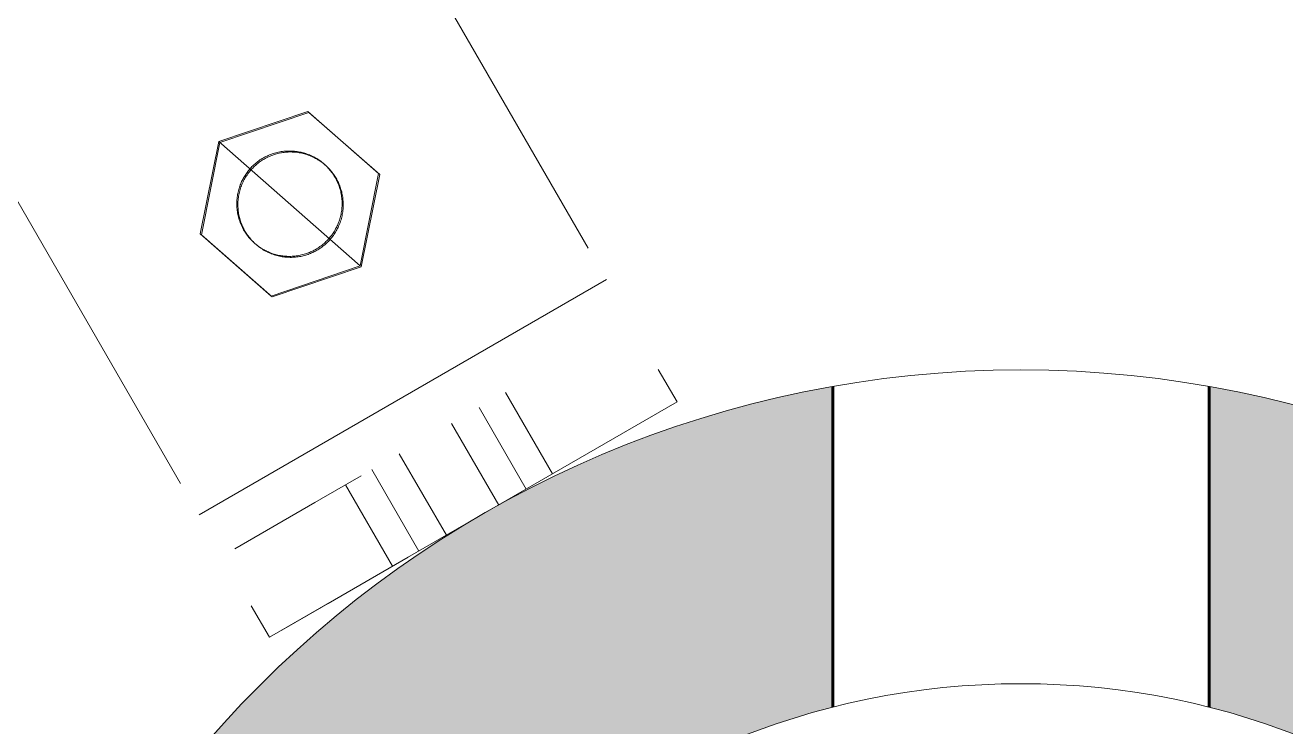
# Model space of a CAD drawing. Header units: millimetres. Extents: x 1.5 to 37.9, y -0.3 to 12.6.
# Drawn here: x 5.6355 to 5.7695, y 2.9237 to 2.9982 of the extents above; entities that cross this region are included whole.
import ezdxf

# ---------------------------------------------------------------- set-up
doc = ezdxf.new("R2010")
doc.units = ezdxf.units.MM
for name, color, linetype, lineweight in [('0.2', 6, 'Continuous', 15), ('0.3', 4, 'Continuous', 20), ('0.6', 1, 'Continuous', 60)]:
    doc.layers.add(name, color=color, linetype=linetype, lineweight=lineweight)

msp = doc.modelspace()

# ---------------------------------------------------------------- hatches: boundary and pattern name
at = {"layer": '0.6'}
h = msp.add_hatch(color=256, dxfattribs=at)
h.dxf.hatch_style = 1
h.paths.add_polyline_path([(5.721315849492544, 2.959849289793217, 0.08442303792866253), (5.685209697194823, 2.946906820422959), (5.683042577773845, 2.945655709138291, 0.2192200407517926), (5.628633139869004, 2.866917814162858), (5.662684311499147, 2.866917814162858, -0.2756914975755024), (5.721315849492543, 2.925775059092724)])
h.paths.add_polyline_path([(5.761315849492543, 2.959849289793217), (5.761315849492543, 2.925775059092724, -0.2756914975754993), (5.819947387485938, 2.866917814162858), (5.853998559116079, 2.866917814162858, 0.3153711810678587)])
h.paths.add_polyline_path([(5.853891314861775, 2.826917814162858), (5.819793624194705, 2.826917814162858, -0.27362447308956), (5.761315849492541, 2.768664510358074), (5.761315849492543, 2.734590279657582, 0.3138979233342074)])
h.paths.add_polyline_path([(5.66283807479038, 2.826917814162857), (5.62874038412331, 2.826917814162858, 0.1943121291490922), (5.674414384069157, 2.754431858053741), (5.694412291748489, 2.742886368780306, 0.06176384120838333), (5.721315849492543, 2.734590279657582), (5.721315849492543, 2.768664510358074, -0.273624473089554)])

# ---------------------------------------------------------------- linework, layer by layer
at = {"layer": '0.2'}
for p, q in [((5.702757721622138, 2.96164262024086, 1.27279870993247), (5.704788378828274, 2.958209893655336, 1.164077457395169)), ((5.659514375432925, 2.936542286825386, 1.274661769330677), (5.661486477636942, 2.933211041865377, 1.244077457393879))]:
    msp.add_line(p, q, dxfattribs=at)
for points in [[(5.655318361481377, 3.043814755637737), (5.695316640868057, 2.97453172996045)], [(5.655318455907286, 3.043814810144895), (5.695316640868057, 2.97453172996045)], [(5.612016538904566, 3.018815949227637), (5.652014715752781, 2.94953286435997)], [(5.656071890353318, 2.985867329900818), (5.665542626234746, 2.989077495295969)], [(5.656071890353318, 2.985867329900818), (5.665542626234746, 2.989077495295969)], [(5.665661830663231, 2.988972938466182), (5.656191178883947, 2.9857625249608)], [(5.665661830663231, 2.988972938466182), (5.656191178883947, 2.9857625249608)], [(5.665542626234746, 2.989077495295969), (5.673058078958011, 2.982480680127694)], [(5.665542626234746, 2.989077495295969), (5.673058078958011, 2.982480680127694)], [(5.673177456205186, 2.982376320187616), (5.665661830663231, 2.988972938466182)], [(5.673177456205186, 2.982376320187616), (5.665661830663231, 2.988972938466182)], [(5.654116607195155, 2.976060349337392), (5.656071890353318, 2.985867329900818)], [(5.654116607195155, 2.976060349337392), (5.656071890353318, 2.985867329900818)], [(5.656191178883947, 2.9857625249608), (5.654236152646618, 2.975955493176853)], [(5.656191178883947, 2.9857625249608), (5.654236152646618, 2.975955493176853)], [(5.656071890353318, 2.985867329900818), (5.671102795799848, 2.972673699564269)], [(5.673058078958011, 2.982480680127694), (5.671102795799848, 2.972673699564269)], [(5.673058078958011, 2.982480680127694), (5.671102795799848, 2.972673699564269)], [(5.671222429967857, 2.972569288403669), (5.673177456205186, 2.982376320187616)], [(5.671222429967857, 2.972569288403669), (5.673177456205186, 2.982376320187616)], [(5.66163205991842, 2.969463534169118), (5.654116607195155, 2.976060349337392)], [(5.66163205991842, 2.969463534169118), (5.654116607195155, 2.976060349337392)], [(5.654236152646618, 2.975955493176853), (5.661751778188574, 2.969358874898287)], [(5.654236152646618, 2.975955493176853), (5.661751778188574, 2.969358874898287)], [(5.671102795799848, 2.972673699564269), (5.66163205991842, 2.969463534169118)], [(5.671102795799848, 2.972673699564269), (5.66163205991842, 2.969463534169118)], [(5.661751778188574, 2.969358874898287), (5.671222429967857, 2.972569288403669)], [(5.661751778188574, 2.969358874898287), (5.671222429967857, 2.972569288403669)], [(5.653986794032853, 2.946201605589438), (5.69728871914813, 2.971200471189919)], [(5.653986794032853, 2.946201605589438), (5.69728871914813, 2.971200471189919)], [(5.68653607154741, 2.959219387418002), (5.691535844667108, 2.950559002394717)], [(5.68653607154741, 2.959219387418002), (5.691535844667108, 2.950559002394717)], [(5.661486453712998, 2.933211028054854), (5.704788378828274, 2.958209893655336)], [(5.661486477636942, 2.933211041865377), (5.704788300213752, 2.958209848275475)], [(5.683755729843353, 2.95761425350327), (5.688755502963051, 2.948953868479985)], [(5.683755729843353, 2.95761425350327), (5.688755502963051, 2.948953868479985)], [(5.680823146133007, 2.955921227942994), (5.685822919252706, 2.947260842919709)], [(5.680823146133007, 2.955921227942994), (5.685822919252706, 2.947260842919709)], [(5.675262462724895, 2.952710960113529), (5.680262235844594, 2.944050575090244)], [(5.675262462724895, 2.952710960113529), (5.680262235844594, 2.944050575090244)], [(5.67232987901455, 2.951017934553254), (5.677329652134247, 2.942357549529968)], [(5.67232987901455, 2.951017934553254), (5.677329652134247, 2.942357549529968)], [(5.669549537310493, 2.949412800638521), (5.674549310430192, 2.940752415615236)], [(5.669549537310493, 2.949412800638521), (5.674549310430192, 2.940752415615236)]]:
    msp.add_lwpolyline(points, dxfattribs=at)
for points in [[(5.665542626234746, 2.989077495295969), (5.656071890353318, 2.985867329900818), (5.654116607195155, 2.976060349337392), (5.66163205991842, 2.969463534169118), (5.671102795799848, 2.972673699564269), (5.673058078958011, 2.982480680127695)], [(5.660901340874736, 2.974360593475377), (5.660793022262964, 2.974421421438898), (5.660685125791719, 2.974485217520109), (5.660577757878627, 2.974552005273387), (5.660471027784424, 2.974621803773605), (5.660365047411896, 2.974694627361854), (5.660259931082377, 2.974770485399226), (5.660155795289844, 2.974849382030709), (5.660052758432871, 2.974931315961303), (5.659950940524933, 2.975016280246499), (5.659850462883719, 2.975104262099292), (5.659751447800385, 2.975195242715863), (5.659654018189887, 2.975289197122054), (5.65955829722377, 2.975386094042681), (5.659464407947034, 2.975485895795658), (5.659372472880897, 2.975588558212782), (5.65928261361355, 2.975694030588864), (5.659194950381144, 2.975802255660768), (5.659109601641498, 2.975913169617662), (5.659026683643161, 2.976026702143593), (5.658946309992626, 2.976142776493254), (5.658868591222623, 2.976261309601508), (5.658793634364509, 2.976382212226973), (5.658721542527836, 2.976505389129661), (5.658652414490239, 2.976630739282323), (5.658586344300726, 2.976758156114873), (5.658523420899468, 2.976887527790904), (5.658463727757067, 2.977018737514983), (5.658407342536186, 2.977151663869129), (5.658354336778247, 2.977286181176543), (5.658304775617728, 2.97742215989038), (5.658258717526374, 2.977559467005108), (5.658216214089341, 2.977697966487717), (5.658177309815057, 2.977837519725891), (5.658142041980254, 2.977977985990034), (5.658110440511279, 2.978119222905915), (5.658082527902512, 2.97826108693462), (5.6580583191723, 2.978403433856406), (5.658037821856505, 2.978546119255055), (5.658021036039422, 2.97868899899935), (5.658007954421433, 2.978831929718338), (5.657998562422486, 2.978974769267168), (5.657992838320125, 2.979117377180422), (5.65799075342054, 2.979259615110021), (5.657992272260804, 2.979401347245006), (5.657997352840249, 2.979542440710702), (5.658005946878705, 2.979682765945052), (5.658018000099145, 2.979822197050154), (5.658033452532161, 2.97996061211732), (5.658052238839545, 2.980097893524289), (5.658074288654225, 2.980233928203499), (5.658099526933706, 2.980368607880631), (5.658127874324231, 2.980501829282933), (5.658159247532845, 2.980633494317114), (5.658193559704617, 2.980763510216864), (5.658230720802386, 2.980891789660336), (5.658270637986474, 2.98101825085814), (5.658313215991932, 2.981142817612648), (5.658358357501078, 2.981265419349578), (5.658405963509212, 2.981385991123036), (5.658455933681566, 2.981504473595333), (5.65850816669977, 2.981620812993005), (5.658562560596264, 2.981734961040617), (5.658619013075306, 2.981846874873967), (5.658677421819416, 2.98195651693439), (5.658738249782937, 2.982064835546162), (5.658802045864148, 2.982172732017407), (5.658868833617426, 2.982280099930498), (5.658938632117644, 2.982386830024702), (5.659011455705892, 2.98249281039723), (5.659087313743266, 2.982597926726748), (5.659166210374749, 2.982702062519282), (5.659248144305343, 2.982805099376255), (5.659333108590538, 2.982906917284193), (5.659421090443331, 2.983007394925408), (5.659512071059902, 2.983106410008742), (5.659606025466093, 2.98320383961924), (5.65970292238672, 2.983299560585356), (5.659802724139698, 2.983393449862093), (5.659905386556821, 2.98348538492823), (5.660010858932903, 2.983575244195577), (5.660119084004807, 2.983662907427983), (5.660229997961701, 2.983748256167629), (5.660343530487632, 2.983831174165966), (5.660459604837293, 2.983911547816501), (5.660578137945547, 2.983989266586503), (5.660699040571012, 2.984064223444618), (5.660822217473701, 2.98413631528129), (5.660947567626362, 2.984205443318887), (5.661074984458912, 2.9842715135084), (5.661204356134943, 2.984334436909658), (5.661335565859022, 2.984394130052059), (5.661468492213168, 2.98445051527294), (5.661603009520581, 2.98450352103088), (5.66173898823442, 2.984553082191399), (5.661876295349147, 2.984599140282752), (5.662014794831756, 2.984641643719786), (5.66215434806993, 2.984680547994069), (5.662294814334073, 2.984715815828873), (5.662436051249955, 2.984747417297848), (5.66257791527866, 2.984775329906614), (5.662720262200445, 2.984799538636826), (5.662862947599095, 2.984820035952621), (5.663005827343389, 2.984836821769704), (5.663148758062377, 2.984849903387693), (5.663291597611208, 2.984859295386641), (5.663434205524461, 2.984865019489002), (5.663576443454061, 2.984867104388587), (5.663718175589045, 2.984865585548322), (5.663859269054741, 2.984860504968877), (5.663999594289091, 2.984851910930421), (5.664139025394194, 2.984839857709981), (5.664277440461359, 2.984824405276966), (5.664414721868328, 2.984805618969581), (5.664550756547538, 2.984783569154901), (5.66468543622467, 2.984758330875421), (5.664818657626973, 2.984729983484894), (5.664950322661154, 2.984698610276281), (5.665080338560903, 2.98466429810451), (5.665208618004375, 2.984627137006739), (5.66533507920218, 2.984587219822652), (5.665459645956687, 2.984544641817195), (5.665582247693617, 2.984499500308048), (5.665702819467075, 2.984451894299914), (5.665821301939372, 2.98440192412756), (5.665937641337043, 2.984349691109356), (5.666051789384657, 2.984295297212862), (5.666163703218006, 2.98423884473382), (5.666273345278429, 2.98418043598971), (5.666381663890202, 2.984119608026189), (5.666489560361446, 2.984055811944978), (5.666596928274538, 2.9839890241917), (5.666703658368741, 2.983919225691482), (5.666809638741269, 2.983846402103234), (5.666914755070787, 2.983770544065861), (5.667018890863321, 2.983691647434378), (5.667121927720294, 2.983609713503784), (5.667223745628233, 2.983524749218589), (5.667324223269446, 2.983436767365796), (5.667423238352781, 2.983345786749224), (5.667520667963279, 2.983251832343033), (5.667616388929395, 2.983154935422406), (5.667710278206131, 2.983055133669429), (5.667802213272269, 2.982952471252306), (5.667892072539615, 2.982846998876223), (5.667979735772022, 2.982738773804319), (5.668065084511667, 2.982627859847425), (5.668148002510005, 2.982514327321494), (5.66822837616054, 2.982398252971834), (5.668306094930543, 2.98227971986358), (5.668381051788657, 2.982158817238114), (5.66845314362533, 2.982035640335426), (5.668522271662926, 2.981910290182765), (5.668588341852439, 2.981782873350214), (5.668651265253698, 2.981653501674183), (5.668710958396098, 2.981522291950104), (5.668767343616979, 2.981389365595958), (5.668820349374919, 2.981254848288545), (5.668869910535438, 2.981118869574707), (5.668915968626791, 2.980981562459979), (5.668958472063824, 2.98084306297737), (5.668997376338108, 2.980703509739196), (5.669032644172912, 2.980563043475053), (5.669064245641888, 2.980421806559172), (5.669092158250653, 2.980279942530467), (5.669116366980866, 2.980137595608682), (5.669136864296661, 2.979994910210032), (5.669153650113744, 2.979852030465737), (5.669166731731733, 2.979709099746749), (5.66917612373068, 2.979566260197919), (5.669181847833041, 2.979423652284665), (5.669183932732626, 2.979281414355066), (5.669182413892361, 2.979139682220081), (5.669177333312916, 2.978998588754386), (5.669168739274461, 2.978858263520035), (5.669156686054021, 2.978718832414933), (5.669141233621005, 2.978580417347767), (5.669122447313621, 2.978443135940798), (5.669100397498941, 2.978307101261588), (5.66907515921946, 2.978172421584456), (5.669046811828934, 2.978039200182153), (5.66901543862032, 2.977907535147973), (5.668981126448549, 2.977777519248223), (5.668943965350778, 2.977649239804751), (5.668904048166691, 2.977522778606946), (5.668861470161234, 2.977398211852438), (5.668816328652087, 2.977275610115509), (5.668768722643954, 2.977155038342051), (5.6687187524716, 2.977036555869754), (5.668666519453396, 2.976920216472082), (5.668612125556901, 2.97680606842447), (5.66855567307786, 2.976694154591121), (5.66849726433375, 2.976584512530697), (5.668436436370229, 2.976476193918924), (5.668372640289018, 2.97636829744768), (5.66830585253574, 2.976260929534589), (5.668236054035521, 2.976154199440385), (5.668163230447273, 2.976048219067857), (5.6680873724099, 2.975943102738339), (5.668008475778417, 2.975838966945805), (5.667926541847823, 2.975735930088832), (5.667841577562628, 2.975634112180894), (5.667753595709835, 2.97553363453968), (5.667662615093263, 2.975434619456345), (5.667568660687072, 2.975337189845847), (5.667471763766446, 2.975241468879731), (5.667371962013467, 2.975147579602994), (5.667269299596345, 2.975055644536858), (5.667163827220262, 2.97496578526951), (5.667055602148358, 2.974878122037104), (5.666944688191465, 2.974792773297458), (5.666831155665534, 2.974709855299121), (5.666715081315873, 2.974629481648587), (5.666596548207619, 2.974551762878584), (5.666475645582153, 2.974476806020469), (5.666352468679465, 2.974404714183797), (5.666227118526804, 2.9743355861462), (5.666099701694254, 2.974269515956687), (5.665970330018222, 2.974206592555428), (5.665839120294144, 2.974146899413028), (5.665706193939998, 2.974090514192147), (5.665571676632585, 2.974037508434207), (5.665435697918745, 2.973987947273689), (5.665298390804018, 2.973941889182335), (5.66515989132141, 2.973899385745301), (5.665020338083235, 2.973860481471018), (5.664879871819092, 2.973825213636214), (5.664738634903211, 2.973793612167239), (5.664596770874506, 2.973765699558473), (5.664454423952721, 2.97374149082826), (5.664311738554071, 2.973720993512466), (5.664168858809776, 2.973704207695382), (5.664025928090789, 2.973691126077393), (5.663883088541958, 2.973681734078446), (5.663740480628705, 2.973676009976086), (5.663598242699106, 2.973673925076501), (5.663456510564121, 2.973675443916764), (5.663315417098425, 2.97368052449621), (5.663175091864074, 2.973689118534666), (5.663035660758972, 2.973701171755106), (5.662897245691807, 2.973716624188121), (5.662759964284838, 2.973735410495506), (5.662623929605628, 2.973757460310186), (5.662489249928496, 2.973782698589666), (5.662356028526193, 2.973811045980193), (5.662224363492012, 2.973842419188806), (5.662094347592262, 2.973876731360578), (5.661966068148791, 2.973913892458348), (5.661839606950986, 2.973953809642435), (5.661715040196478, 2.973996387647893), (5.661592438459548, 2.974041529157039), (5.661471866686091, 2.974089135165173), (5.661353384213793, 2.974139105337527), (5.661237044816121, 2.974191338355731), (5.661122896768509, 2.974245732252224), (5.66101098293516, 2.974302184731267)], [(5.660901340874736, 2.974360593475377), (5.660793022262964, 2.974421421438898), (5.660685125791719, 2.974485217520109), (5.660577757878627, 2.974552005273387), (5.660471027784424, 2.974621803773605), (5.660365047411896, 2.974694627361854), (5.660259931082377, 2.974770485399226), (5.660155795289844, 2.974849382030709), (5.660052758432871, 2.974931315961303), (5.659950940524933, 2.975016280246499), (5.659850462883719, 2.975104262099292), (5.659751447800385, 2.975195242715863), (5.659654018189887, 2.975289197122054), (5.65955829722377, 2.975386094042681), (5.659464407947034, 2.975485895795658), (5.659372472880897, 2.975588558212782), (5.65928261361355, 2.975694030588864), (5.659194950381144, 2.975802255660768), (5.659109601641498, 2.975913169617662), (5.659026683643161, 2.976026702143593), (5.658946309992626, 2.976142776493254), (5.658868591222623, 2.976261309601508), (5.658793634364509, 2.976382212226973), (5.658721542527836, 2.976505389129661), (5.658652414490239, 2.976630739282323), (5.658586344300726, 2.976758156114873), (5.658523420899468, 2.976887527790904), (5.658463727757067, 2.977018737514983), (5.658407342536186, 2.977151663869129), (5.658354336778247, 2.977286181176543), (5.658304775617728, 2.97742215989038), (5.658258717526374, 2.977559467005108), (5.658216214089341, 2.977697966487717), (5.658177309815057, 2.977837519725891), (5.658142041980254, 2.977977985990034), (5.658110440511279, 2.978119222905915), (5.658082527902512, 2.97826108693462), (5.6580583191723, 2.978403433856406), (5.658037821856505, 2.978546119255055), (5.658021036039422, 2.97868899899935), (5.658007954421433, 2.978831929718338), (5.657998562422486, 2.978974769267168), (5.657992838320125, 2.979117377180422), (5.65799075342054, 2.979259615110021), (5.657992272260804, 2.979401347245006), (5.657997352840249, 2.979542440710702), (5.658005946878705, 2.979682765945052), (5.658018000099145, 2.979822197050154), (5.658033452532161, 2.97996061211732), (5.658052238839545, 2.980097893524289), (5.658074288654225, 2.980233928203499), (5.658099526933706, 2.980368607880631), (5.658127874324231, 2.980501829282933), (5.658159247532845, 2.980633494317114), (5.658193559704617, 2.980763510216864), (5.658230720802386, 2.980891789660336), (5.658270637986474, 2.98101825085814), (5.658313215991932, 2.981142817612648), (5.658358357501078, 2.981265419349578), (5.658405963509212, 2.981385991123036), (5.658455933681566, 2.981504473595333), (5.65850816669977, 2.981620812993005), (5.658562560596264, 2.981734961040617), (5.658619013075306, 2.981846874873967), (5.658677421819416, 2.98195651693439), (5.658738249782937, 2.982064835546162), (5.658802045864148, 2.982172732017407), (5.658868833617426, 2.982280099930498), (5.658938632117644, 2.982386830024702), (5.659011455705892, 2.98249281039723), (5.659087313743266, 2.982597926726748), (5.659166210374749, 2.982702062519282), (5.659248144305343, 2.982805099376255), (5.659333108590538, 2.982906917284193), (5.659421090443331, 2.983007394925408), (5.659512071059902, 2.983106410008742), (5.659606025466093, 2.98320383961924), (5.65970292238672, 2.983299560585356), (5.659802724139698, 2.983393449862093), (5.659905386556821, 2.98348538492823), (5.660010858932903, 2.983575244195577), (5.660119084004807, 2.983662907427983), (5.660229997961701, 2.983748256167629), (5.660343530487632, 2.983831174165966), (5.660459604837293, 2.983911547816501), (5.660578137945547, 2.983989266586503), (5.660699040571012, 2.984064223444618), (5.660822217473701, 2.98413631528129), (5.660947567626362, 2.984205443318887), (5.661074984458912, 2.9842715135084), (5.661204356134943, 2.984334436909658), (5.661335565859022, 2.984394130052059), (5.661468492213168, 2.98445051527294), (5.661603009520581, 2.98450352103088), (5.66173898823442, 2.984553082191399), (5.661876295349147, 2.984599140282752), (5.662014794831756, 2.984641643719786), (5.66215434806993, 2.984680547994069), (5.662294814334073, 2.984715815828873), (5.662436051249955, 2.984747417297848), (5.66257791527866, 2.984775329906614), (5.662720262200445, 2.984799538636826), (5.662862947599095, 2.984820035952621), (5.663005827343389, 2.984836821769704), (5.663148758062377, 2.984849903387693), (5.663291597611208, 2.984859295386641), (5.663434205524461, 2.984865019489002), (5.663576443454061, 2.984867104388587), (5.663718175589045, 2.984865585548322), (5.663859269054741, 2.984860504968877), (5.663999594289091, 2.984851910930421), (5.664139025394194, 2.984839857709981), (5.664277440461359, 2.984824405276966), (5.664414721868328, 2.984805618969581), (5.664550756547538, 2.984783569154901), (5.66468543622467, 2.984758330875421), (5.664818657626973, 2.984729983484894), (5.664950322661154, 2.984698610276281), (5.665080338560903, 2.98466429810451), (5.665208618004375, 2.984627137006739), (5.66533507920218, 2.984587219822652), (5.665459645956687, 2.984544641817195), (5.665582247693617, 2.984499500308048), (5.665702819467075, 2.984451894299914), (5.665821301939372, 2.98440192412756), (5.665937641337043, 2.984349691109356), (5.666051789384657, 2.984295297212862), (5.666163703218006, 2.98423884473382), (5.666273345278429, 2.98418043598971), (5.666381663890202, 2.984119608026189), (5.666489560361446, 2.984055811944978), (5.666596928274538, 2.9839890241917), (5.666703658368741, 2.983919225691482), (5.666809638741269, 2.983846402103234), (5.666914755070787, 2.983770544065861), (5.667018890863321, 2.983691647434378), (5.667121927720294, 2.983609713503784), (5.667223745628233, 2.983524749218589), (5.667324223269446, 2.983436767365796), (5.667423238352781, 2.983345786749224), (5.667520667963279, 2.983251832343033), (5.667616388929395, 2.983154935422406), (5.667710278206131, 2.983055133669429), (5.667802213272269, 2.982952471252306), (5.667892072539615, 2.982846998876223), (5.667979735772022, 2.982738773804319), (5.668065084511667, 2.982627859847425), (5.668148002510005, 2.982514327321494), (5.66822837616054, 2.982398252971834), (5.668306094930543, 2.98227971986358), (5.668381051788657, 2.982158817238114), (5.66845314362533, 2.982035640335426), (5.668522271662926, 2.981910290182765), (5.668588341852439, 2.981782873350214), (5.668651265253698, 2.981653501674183), (5.668710958396098, 2.981522291950104), (5.668767343616979, 2.981389365595958), (5.668820349374919, 2.981254848288545), (5.668869910535438, 2.981118869574707), (5.668915968626791, 2.980981562459979), (5.668958472063824, 2.98084306297737), (5.668997376338108, 2.980703509739196), (5.669032644172912, 2.980563043475053), (5.669064245641888, 2.980421806559172), (5.669092158250653, 2.980279942530467), (5.669116366980866, 2.980137595608682), (5.669136864296661, 2.979994910210032), (5.669153650113744, 2.979852030465737), (5.669166731731733, 2.979709099746749), (5.66917612373068, 2.979566260197919), (5.669181847833041, 2.979423652284665), (5.669183932732626, 2.979281414355066), (5.669182413892361, 2.979139682220081), (5.669177333312916, 2.978998588754386), (5.669168739274461, 2.978858263520035), (5.669156686054021, 2.978718832414933), (5.669141233621005, 2.978580417347767), (5.669122447313621, 2.978443135940798), (5.669100397498941, 2.978307101261588), (5.66907515921946, 2.978172421584456), (5.669046811828934, 2.978039200182153), (5.66901543862032, 2.977907535147973), (5.668981126448549, 2.977777519248223), (5.668943965350778, 2.977649239804751), (5.668904048166691, 2.977522778606946), (5.668861470161234, 2.977398211852438), (5.668816328652087, 2.977275610115509), (5.668768722643954, 2.977155038342051), (5.6687187524716, 2.977036555869754), (5.668666519453396, 2.976920216472082), (5.668612125556901, 2.97680606842447), (5.66855567307786, 2.976694154591121), (5.66849726433375, 2.976584512530697), (5.668436436370229, 2.976476193918924), (5.668372640289018, 2.97636829744768), (5.66830585253574, 2.976260929534589), (5.668236054035521, 2.976154199440385), (5.668163230447273, 2.976048219067857), (5.6680873724099, 2.975943102738339), (5.668008475778417, 2.975838966945805), (5.667926541847823, 2.975735930088832), (5.667841577562628, 2.975634112180894), (5.667753595709835, 2.97553363453968), (5.667662615093263, 2.975434619456345), (5.667568660687072, 2.975337189845847), (5.667471763766446, 2.975241468879731), (5.667371962013467, 2.975147579602994), (5.667269299596345, 2.975055644536858), (5.667163827220262, 2.97496578526951), (5.667055602148358, 2.974878122037104), (5.666944688191465, 2.974792773297458), (5.666831155665534, 2.974709855299121), (5.666715081315873, 2.974629481648587), (5.666596548207619, 2.974551762878584), (5.666475645582153, 2.974476806020469), (5.666352468679465, 2.974404714183797), (5.666227118526804, 2.9743355861462), (5.666099701694254, 2.974269515956687), (5.665970330018222, 2.974206592555428), (5.665839120294144, 2.974146899413028), (5.665706193939998, 2.974090514192147), (5.665571676632585, 2.974037508434207), (5.665435697918745, 2.973987947273689), (5.665298390804018, 2.973941889182335), (5.66515989132141, 2.973899385745301), (5.665020338083235, 2.973860481471018), (5.664879871819092, 2.973825213636214), (5.664738634903211, 2.973793612167239), (5.664596770874506, 2.973765699558473), (5.664454423952721, 2.97374149082826), (5.664311738554071, 2.973720993512466), (5.664168858809776, 2.973704207695382), (5.664025928090789, 2.973691126077393), (5.663883088541958, 2.973681734078446), (5.663740480628705, 2.973676009976086), (5.663598242699106, 2.973673925076501), (5.663456510564121, 2.973675443916764), (5.663315417098425, 2.97368052449621), (5.663175091864074, 2.973689118534666), (5.663035660758972, 2.973701171755106), (5.662897245691807, 2.973716624188121), (5.662759964284838, 2.973735410495506), (5.662623929605628, 2.973757460310186), (5.662489249928496, 2.973782698589666), (5.662356028526193, 2.973811045980193), (5.662224363492012, 2.973842419188806), (5.662094347592262, 2.973876731360578), (5.661966068148791, 2.973913892458348), (5.661839606950986, 2.973953809642435), (5.661715040196478, 2.973996387647893), (5.661592438459548, 2.974041529157039), (5.661471866686091, 2.974089135165173), (5.661353384213793, 2.974139105337527), (5.661237044816121, 2.974191338355731), (5.661122896768509, 2.974245732252224), (5.66101098293516, 2.974302184731267)], [(5.666616045117186, 2.974384876125955), (5.666509208910408, 2.974321480639335), (5.666400013260118, 2.974259934734169), (5.666288490973716, 2.974200342348874), (5.666174680159516, 2.974142807644455), (5.666058624346436, 2.974087434703256), (5.665940372585484, 2.974034327212286), (5.665819979531285, 2.973983588132214), (5.66569750550196, 2.973935319353294), (5.665573016515737, 2.973889621339718), (5.665446584302744, 2.973846592764065), (5.665318286290619, 2.973806330133701), (5.665188205562631, 2.973768927411198), (5.665056430787272, 2.973734475630974), (5.664923056118388, 2.973703062514548), (5.664788181065175, 2.973674772086913), (5.664651910331612, 2.97364968429668), (5.664514353625128, 2.973627874642716), (5.664375625434585, 2.973609413810085), (5.66423584477794, 2.973594367318126), (5.664095134920252, 2.973582795183522), (5.663953623062989, 2.97357475160119), (5.663811440005869, 2.97357028464574), (5.663668719782829, 2.973569435996181), (5.663525599273932, 2.973572240686414), (5.663382217795345, 2.973578726883878), (5.66323871666977, 2.973588915698517), (5.663095238779958, 2.973602821024023), (5.662951928108122, 2.973620449413014), (5.662808929264298, 2.973641799987567), (5.662666387006803, 2.973666864386167), (5.662524445758097, 2.973695626747847), (5.662383249119407, 2.973728063733919), (5.662242939387543, 2.973764144587383), (5.662103657077273, 2.973803831229718), (5.661965540452657, 2.973847078394408), (5.661828725070603, 2.973893833796254), (5.66169334333979, 2.973944038335119), (5.661559524097986, 2.97399762633252), (5.661427392210519, 2.97405452579912), (5.661297068192512, 2.974114658730947), (5.661168667857183, 2.974177941431912), (5.661042301992255, 2.97424428486001), (5.660918076066241, 2.974313594994397), (5.660796089965999, 2.974385773220414), (5.660676437766734, 2.974460716729543), (5.660559207535185, 2.974538318931208), (5.6604444811665, 2.97461846987332), (5.660332334254955, 2.974701056668484), (5.660222835998334, 2.974785963922836), (5.660116049135559, 2.974873074164563), (5.660012029916816, 2.974962268269276), (5.659910828105204, 2.975053425879532), (5.659812487008703, 2.975146425816003), (5.659717043541015, 2.975241146477926), (5.659624528309684, 2.975337466230711), (5.659534965729736, 2.975435263778783), (5.65944837416094, 2.975534418521941), (5.659364766066708, 2.975634810893788), (5.65928414819258, 2.975736322680967), (5.659206521762171, 2.975838837322208), (5.659131882688488, 2.97594224018639), (5.659060221798446, 2.976046418829057), (5.658991525068548, 2.976151263227029), (5.658925773869623, 2.976256665990951), (5.658862378383002, 2.976363502197729), (5.658800832477837, 2.976472697848019), (5.658741240092542, 2.976584220134421), (5.658683705388123, 2.97669803094862), (5.658628332446924, 2.9768140867617), (5.658575224955953, 2.976932338522652), (5.658524485875882, 2.977052731576852), (5.658476217096961, 2.977175205606176), (5.658430519083385, 2.977299694592399), (5.658387490507732, 2.977426126805392), (5.658347227877369, 2.977554424817519), (5.658309825154865, 2.977684505545506), (5.658275373374642, 2.977816280320864), (5.658243960258216, 2.977949654989748), (5.658215669830581, 2.978084530042961), (5.658190582040348, 2.978220800776525), (5.658168772386384, 2.978358357483008), (5.658150311553753, 2.978497085673552), (5.658135265061794, 2.978636866330197), (5.658123692927189, 2.978777576187884), (5.658115649344858, 2.978919088045147), (5.658111182389407, 2.979061271102268), (5.658110333739849, 2.979203991325307), (5.658113138430082, 2.979347111834204), (5.658119624627545, 2.979490493312792), (5.658129813442185, 2.979633994438367), (5.658143718767691, 2.979777472328179), (5.658161347156682, 2.979920783000015), (5.658182697731235, 2.980063781843838), (5.658207762129836, 2.980206324101333), (5.658236524491515, 2.98034826535004), (5.658268961477587, 2.980489461988729), (5.658305042331051, 2.980629771720594), (5.658344728973386, 2.980769054030864), (5.658387976138076, 2.980907170655479), (5.658434731539922, 2.981043986037534), (5.658484936078787, 2.981179367768346), (5.658538524076188, 2.981313187010151), (5.658595423542788, 2.981445318897618), (5.658655556474615, 2.981575642915624), (5.658718839175579, 2.981704043250954), (5.658785182603678, 2.981830409115881), (5.658854492738065, 2.981954635041896), (5.658926670964082, 2.982076621142137), (5.659001614473211, 2.982196273341402), (5.659079216674876, 2.982313503572952), (5.659159367616988, 2.982428229941636), (5.659241954412153, 2.982540376853182), (5.659326861666504, 2.982649875109802), (5.659413971908231, 2.982756661972577), (5.659503166012944, 2.982860681191321), (5.6595943236232, 2.982961883002933), (5.659687323559671, 2.983060224099433), (5.659782044221593, 2.983155667567122), (5.659878363974379, 2.983248182798452), (5.659976161522451, 2.9833377453784), (5.660075316265608, 2.983424336947197), (5.660175708637455, 2.983507945041429), (5.660277220424635, 2.983588562915557), (5.660379735065876, 2.983666189345965), (5.660483137930058, 2.983740828419649), (5.660587316572725, 2.98381248930969), (5.660692160970697, 2.983881186039588), (5.660797563734619, 2.983946937238514), (5.660904399941397, 2.984010332725134), (5.661013595591687, 2.984071878630299), (5.661125117878089, 2.984131471015595), (5.661238928692288, 2.984189005720014), (5.661354984505367, 2.984244378661213), (5.661473236266319, 2.984297486152183), (5.661593629320519, 2.984348225232255), (5.661716103349844, 2.984396494011175), (5.661840592336068, 2.98444219202475), (5.661967024549059, 2.984485220600404), (5.662095322561186, 2.984525483230768), (5.662225403289174, 2.984562885953271), (5.662357178064532, 2.984597337733494), (5.662490552733416, 2.984628750849921), (5.662625427786629, 2.984657041277556), (5.662761698520193, 2.984682129067789), (5.662899255226676, 2.984703938721752), (5.66303798341722, 2.984722399554383), (5.663177764073865, 2.984737446046343), (5.663318473931552, 2.984749018180947), (5.663459985788815, 2.984757061763279), (5.663602168845935, 2.984761528718729), (5.663744889068975, 2.984762377368289), (5.663888009577872, 2.984759572678055), (5.66403139105646, 2.984753086480591), (5.664174892182034, 2.984742897665951), (5.664318370071847, 2.984728992340446), (5.664461680743683, 2.984711363951455), (5.664604679587506, 2.984690013376902), (5.664747221845001, 2.984664948978302), (5.664889163093708, 2.984636186616622), (5.665030359732397, 2.98460374963055), (5.665170669464262, 2.984567668777085), (5.665309951774532, 2.984527982134751), (5.665448068399147, 2.984484734970061), (5.665584883781202, 2.984437979568215), (5.665720265512014, 2.98438777502935), (5.665854084753819, 2.984334187031949), (5.665986216641286, 2.984277287565348), (5.666116540659292, 2.984217154633522), (5.666244940994622, 2.984153871932557), (5.666371306859549, 2.984087528504459), (5.666495532785564, 2.984018218370072), (5.666617518885805, 2.983946040144055), (5.66673717108507, 2.983871096634926), (5.66685440131662, 2.98379349443326), (5.666969127685304, 2.983713343491148), (5.66708127459685, 2.983630756695985), (5.66719077285347, 2.983545849441633), (5.667297559716245, 2.983458739199905), (5.667401578934989, 2.983369545095193), (5.667502780746601, 2.983278387484937), (5.667601121843101, 2.983185387548466), (5.66769656531079, 2.983090666886543), (5.66778908054212, 2.982994347133757), (5.667878643122068, 2.982896549585686), (5.667965234690865, 2.982797394842528), (5.668048842785097, 2.982697002470681), (5.668129460659225, 2.982595490683502), (5.668207087089632, 2.98249297604226), (5.668281726163316, 2.982389573178079), (5.668353387053358, 2.982285394535412), (5.668422083783256, 2.982180550137439), (5.668487834982182, 2.982075147373518), (5.668551230468802, 2.98196831116674), (5.668612776373967, 2.98185911551645), (5.668672368759262, 2.981747593230048), (5.668729903463682, 2.981633782415848), (5.668785276404881, 2.981517726602769), (5.668838383895851, 2.981399474841817), (5.668889122975923, 2.981279081787617), (5.668937391754843, 2.981156607758293), (5.668983089768419, 2.981032118772069), (5.669026118344072, 2.980905686559077), (5.669066380974436, 2.98077738854695), (5.669103783696939, 2.980647307818963), (5.669138235477162, 2.980515533043604), (5.669169648593588, 2.980382158374721), (5.669197939021224, 2.980247283321507), (5.669223026811457, 2.980111012587944), (5.66924483646542, 2.979973455881461), (5.669263297298052, 2.979834727690917), (5.669278343790012, 2.979694947034272), (5.669289915924615, 2.979554237176585), (5.669297959506947, 2.979412725319321), (5.669302426462397, 2.979270542262201), (5.669303275111956, 2.979127822039161), (5.669300470421723, 2.978984701530265), (5.669293984224259, 2.978841320051677), (5.669283795409619, 2.978697818926102), (5.669269890084114, 2.978554341036289), (5.669252261695123, 2.978411030364454), (5.66923091112057, 2.97826803152063), (5.669205846721969, 2.978125489263136), (5.66917708436029, 2.977983548014428), (5.669144647374218, 2.977842351375739), (5.669108566520753, 2.977702041643875), (5.669068879878418, 2.977562759333605), (5.669025632713728, 2.977424642708989), (5.668978877311883, 2.977287827326935), (5.668928672773018, 2.977152445596122), (5.668875084775617, 2.977018626354318), (5.668818185309016, 2.976886494466851), (5.668758052377189, 2.976756170448844), (5.668694769676225, 2.976627770113514), (5.668628426248127, 2.976501404248588), (5.668559116113739, 2.976377178322573), (5.668486937887723, 2.976255192222332), (5.668411994378593, 2.976135540023067), (5.668334392176928, 2.976018309791517), (5.668254241234816, 2.975903583422832), (5.668171654439652, 2.975791436511287), (5.668086747185301, 2.975681938254666), (5.667999636943573, 2.975575151391891), (5.667910442838861, 2.975471132173147), (5.667819285228605, 2.975369930361536), (5.667726285292133, 2.975271589265035), (5.667631564630211, 2.975176145797347), (5.667535244877425, 2.975083630566016), (5.667437447329354, 2.974994067986068), (5.667338292586195, 2.974907476417272), (5.667237900214348, 2.97482386832304), (5.667136388427169, 2.974743250448912), (5.667033873785929, 2.974665624018504), (5.666930470921747, 2.97459098494482), (5.66682629227908, 2.974519324054778), (5.666721447881107, 2.97445062732488)], [(5.666616045117186, 2.974384876125955), (5.666509208910408, 2.974321480639335), (5.666400013260118, 2.974259934734169), (5.666288490973716, 2.974200342348874), (5.666174680159516, 2.974142807644455), (5.666058624346436, 2.974087434703256), (5.665940372585484, 2.974034327212286), (5.665819979531285, 2.973983588132214), (5.66569750550196, 2.973935319353294), (5.665573016515737, 2.973889621339718), (5.665446584302744, 2.973846592764065), (5.665318286290619, 2.973806330133701), (5.665188205562631, 2.973768927411198), (5.665056430787272, 2.973734475630974), (5.664923056118388, 2.973703062514548), (5.664788181065175, 2.973674772086913), (5.664651910331612, 2.97364968429668), (5.664514353625128, 2.973627874642716), (5.664375625434585, 2.973609413810085), (5.66423584477794, 2.973594367318126), (5.664095134920252, 2.973582795183522), (5.663953623062989, 2.97357475160119), (5.663811440005869, 2.97357028464574), (5.663668719782829, 2.973569435996181), (5.663525599273932, 2.973572240686414), (5.663382217795345, 2.973578726883878), (5.66323871666977, 2.973588915698517), (5.663095238779958, 2.973602821024023), (5.662951928108122, 2.973620449413014), (5.662808929264298, 2.973641799987567), (5.662666387006803, 2.973666864386167), (5.662524445758097, 2.973695626747847), (5.662383249119407, 2.973728063733919), (5.662242939387543, 2.973764144587383), (5.662103657077273, 2.973803831229718), (5.661965540452657, 2.973847078394408), (5.661828725070603, 2.973893833796254), (5.66169334333979, 2.973944038335119), (5.661559524097986, 2.97399762633252), (5.661427392210519, 2.97405452579912), (5.661297068192512, 2.974114658730947), (5.661168667857183, 2.974177941431912), (5.661042301992255, 2.97424428486001), (5.660918076066241, 2.974313594994397), (5.660796089965999, 2.974385773220414), (5.660676437766734, 2.974460716729543), (5.660559207535185, 2.974538318931208), (5.6604444811665, 2.97461846987332), (5.660332334254955, 2.974701056668484), (5.660222835998334, 2.974785963922836), (5.660116049135559, 2.974873074164563), (5.660012029916816, 2.974962268269276), (5.659910828105204, 2.975053425879532), (5.659812487008703, 2.975146425816003), (5.659717043541015, 2.975241146477926), (5.659624528309684, 2.975337466230711), (5.659534965729736, 2.975435263778783), (5.65944837416094, 2.975534418521941), (5.659364766066708, 2.975634810893788), (5.65928414819258, 2.975736322680967), (5.659206521762171, 2.975838837322208), (5.659131882688488, 2.97594224018639), (5.659060221798446, 2.976046418829057), (5.658991525068548, 2.976151263227029), (5.658925773869623, 2.976256665990951), (5.658862378383002, 2.976363502197729), (5.658800832477837, 2.976472697848019), (5.658741240092542, 2.976584220134421), (5.658683705388123, 2.97669803094862), (5.658628332446924, 2.9768140867617), (5.658575224955953, 2.976932338522652), (5.658524485875882, 2.977052731576852), (5.658476217096961, 2.977175205606176), (5.658430519083385, 2.977299694592399), (5.658387490507732, 2.977426126805392), (5.658347227877369, 2.977554424817519), (5.658309825154865, 2.977684505545506), (5.658275373374642, 2.977816280320864), (5.658243960258216, 2.977949654989748), (5.658215669830581, 2.978084530042961), (5.658190582040348, 2.978220800776525), (5.658168772386384, 2.978358357483008), (5.658150311553753, 2.978497085673552), (5.658135265061794, 2.978636866330197), (5.658123692927189, 2.978777576187884), (5.658115649344858, 2.978919088045147), (5.658111182389407, 2.979061271102268), (5.658110333739849, 2.979203991325307), (5.658113138430082, 2.979347111834204), (5.658119624627545, 2.979490493312792), (5.658129813442185, 2.979633994438367), (5.658143718767691, 2.979777472328179), (5.658161347156682, 2.979920783000015), (5.658182697731235, 2.980063781843838), (5.658207762129836, 2.980206324101333), (5.658236524491515, 2.98034826535004), (5.658268961477587, 2.980489461988729), (5.658305042331051, 2.980629771720594), (5.658344728973386, 2.980769054030864), (5.658387976138076, 2.980907170655479), (5.658434731539922, 2.981043986037534), (5.658484936078787, 2.981179367768346), (5.658538524076188, 2.981313187010151), (5.658595423542788, 2.981445318897618), (5.658655556474615, 2.981575642915624), (5.658718839175579, 2.981704043250954), (5.658785182603678, 2.981830409115881), (5.658854492738065, 2.981954635041896), (5.658926670964082, 2.982076621142137), (5.659001614473211, 2.982196273341402), (5.659079216674876, 2.982313503572952), (5.659159367616988, 2.982428229941636), (5.659241954412153, 2.982540376853182), (5.659326861666504, 2.982649875109802), (5.659413971908231, 2.982756661972577), (5.659503166012944, 2.982860681191321), (5.6595943236232, 2.982961883002933), (5.659687323559671, 2.983060224099433), (5.659782044221593, 2.983155667567122), (5.659878363974379, 2.983248182798452), (5.659976161522451, 2.9833377453784), (5.660075316265608, 2.983424336947197), (5.660175708637455, 2.983507945041429), (5.660277220424635, 2.983588562915557), (5.660379735065876, 2.983666189345965), (5.660483137930058, 2.983740828419649), (5.660587316572725, 2.98381248930969), (5.660692160970697, 2.983881186039588), (5.660797563734619, 2.983946937238514), (5.660904399941397, 2.984010332725134), (5.661013595591687, 2.984071878630299), (5.661125117878089, 2.984131471015595), (5.661238928692288, 2.984189005720014), (5.661354984505367, 2.984244378661213), (5.661473236266319, 2.984297486152183), (5.661593629320519, 2.984348225232255), (5.661716103349844, 2.984396494011175), (5.661840592336068, 2.98444219202475), (5.661967024549059, 2.984485220600404), (5.662095322561186, 2.984525483230768), (5.662225403289174, 2.984562885953271), (5.662357178064532, 2.984597337733494), (5.662490552733416, 2.984628750849921), (5.662625427786629, 2.984657041277556), (5.662761698520193, 2.984682129067789), (5.662899255226676, 2.984703938721752), (5.66303798341722, 2.984722399554383), (5.663177764073865, 2.984737446046343), (5.663318473931552, 2.984749018180947), (5.663459985788815, 2.984757061763279), (5.663602168845935, 2.984761528718729), (5.663744889068975, 2.984762377368289), (5.663888009577872, 2.984759572678055), (5.66403139105646, 2.984753086480591), (5.664174892182034, 2.984742897665951), (5.664318370071847, 2.984728992340446), (5.664461680743683, 2.984711363951455), (5.664604679587506, 2.984690013376902), (5.664747221845001, 2.984664948978302), (5.664889163093708, 2.984636186616622), (5.665030359732397, 2.98460374963055), (5.665170669464262, 2.984567668777085), (5.665309951774532, 2.984527982134751), (5.665448068399147, 2.984484734970061), (5.665584883781202, 2.984437979568215), (5.665720265512014, 2.98438777502935), (5.665854084753819, 2.984334187031949), (5.665986216641286, 2.984277287565348), (5.666116540659292, 2.984217154633522), (5.666244940994622, 2.984153871932557), (5.666371306859549, 2.984087528504459), (5.666495532785564, 2.984018218370072), (5.666617518885805, 2.983946040144055), (5.66673717108507, 2.983871096634926), (5.66685440131662, 2.98379349443326), (5.666969127685304, 2.983713343491148), (5.66708127459685, 2.983630756695985), (5.66719077285347, 2.983545849441633), (5.667297559716245, 2.983458739199905), (5.667401578934989, 2.983369545095193), (5.667502780746601, 2.983278387484937), (5.667601121843101, 2.983185387548466), (5.66769656531079, 2.983090666886543), (5.66778908054212, 2.982994347133757), (5.667878643122068, 2.982896549585686), (5.667965234690865, 2.982797394842528), (5.668048842785097, 2.982697002470681), (5.668129460659225, 2.982595490683502), (5.668207087089632, 2.98249297604226), (5.668281726163316, 2.982389573178079), (5.668353387053358, 2.982285394535412), (5.668422083783256, 2.982180550137439), (5.668487834982182, 2.982075147373518), (5.668551230468802, 2.98196831116674), (5.668612776373967, 2.98185911551645), (5.668672368759262, 2.981747593230048), (5.668729903463682, 2.981633782415848), (5.668785276404881, 2.981517726602769), (5.668838383895851, 2.981399474841817), (5.668889122975923, 2.981279081787617), (5.668937391754843, 2.981156607758293), (5.668983089768419, 2.981032118772069), (5.669026118344072, 2.980905686559077), (5.669066380974436, 2.98077738854695), (5.669103783696939, 2.980647307818963), (5.669138235477162, 2.980515533043604), (5.669169648593588, 2.980382158374721), (5.669197939021224, 2.980247283321507), (5.669223026811457, 2.980111012587944), (5.66924483646542, 2.979973455881461), (5.669263297298052, 2.979834727690917), (5.669278343790012, 2.979694947034272), (5.669289915924615, 2.979554237176585), (5.669297959506947, 2.979412725319321), (5.669302426462397, 2.979270542262201), (5.669303275111956, 2.979127822039161), (5.669300470421723, 2.978984701530265), (5.669293984224259, 2.978841320051677), (5.669283795409619, 2.978697818926102), (5.669269890084114, 2.978554341036289), (5.669252261695123, 2.978411030364454), (5.66923091112057, 2.97826803152063), (5.669205846721969, 2.978125489263136), (5.66917708436029, 2.977983548014428), (5.669144647374218, 2.977842351375739), (5.669108566520753, 2.977702041643875), (5.669068879878418, 2.977562759333605), (5.669025632713728, 2.977424642708989), (5.668978877311883, 2.977287827326935), (5.668928672773018, 2.977152445596122), (5.668875084775617, 2.977018626354318), (5.668818185309016, 2.976886494466851), (5.668758052377189, 2.976756170448844), (5.668694769676225, 2.976627770113514), (5.668628426248127, 2.976501404248588), (5.668559116113739, 2.976377178322573), (5.668486937887723, 2.976255192222332), (5.668411994378593, 2.976135540023067), (5.668334392176928, 2.976018309791517), (5.668254241234816, 2.975903583422832), (5.668171654439652, 2.975791436511287), (5.668086747185301, 2.975681938254666), (5.667999636943573, 2.975575151391891), (5.667910442838861, 2.975471132173147), (5.667819285228605, 2.975369930361536), (5.667726285292133, 2.975271589265035), (5.667631564630211, 2.975176145797347), (5.667535244877425, 2.975083630566016), (5.667437447329354, 2.974994067986068), (5.667338292586195, 2.974907476417272), (5.667237900214348, 2.97482386832304), (5.667136388427169, 2.974743250448912), (5.667033873785929, 2.974665624018504), (5.666930470921747, 2.97459098494482), (5.66682629227908, 2.974519324054778), (5.666721447881107, 2.97445062732488)]]:
    msp.add_lwpolyline(points, close=True, dxfattribs=at)
at = {"layer": '0.2', "extrusion": (1, 0, 0)}
for points in [[(2.989077495295969, 1.269031972120636), (2.989077495295969, 1.259031972120636)], [(2.988972938466182, 1.244811809556552), (2.988972938466182, 1.254811809556552)], [(2.985867329900818, 1.269031972120636), (2.985867329900818, 1.259031972120636)], [(2.9857625249608, 1.244811809556552), (2.9857625249608, 1.254811809556552)], [(2.982480680127694, 1.269031972120636), (2.982480680127694, 1.259031972120636)], [(2.982376320187616, 1.244811809556552), (2.982376320187616, 1.254811809556552)], [(2.976060349337392, 1.269031972120636), (2.976060349337392, 1.259031972120636)], [(2.975955493176853, 1.244811809556552), (2.975955493176853, 1.254811809556552)], [(2.974360593475377, 1.259031972120636), (2.974360593475377, 1.232126197881979)], [(2.974384876125955, 1.244811809556552), (2.974384876125955, 1.254811809556552)], [(2.972673699564269, 1.269031972120636), (2.972673699564269, 1.259031972120636)], [(2.972569288403669, 1.244811809556552), (2.972569288403669, 1.254811809556552)], [(2.969463534169118, 1.269031972120636), (2.969463534169118, 1.259031972120636)], [(2.969358874898287, 1.244811809556552), (2.969358874898287, 1.254811809556552)]]:
    msp.add_lwpolyline(points, dxfattribs=at)
at = {"layer": '0.2', "extrusion": (0.8660385023055303, 0.4999773120096491, -1.345101899989663e-14)}
msp.add_lwpolyline([(-0.2864701006698085, 1.274661769330763), (-0.2864664052652128, 1.274328830174339), (-0.2864551877703936, 1.273993065668533), (-0.286436255913646, 1.273654695739922), (-0.2864094242990021, 1.273313952762298), (-0.2863745152627404, 1.272971081411005), (-0.2863313597398323, 1.272626338454108), (-0.286279798135427, 1.272279992477889), (-0.2862196811960573, 1.271932323544581), (-0.2861508708749518, 1.271583622780679), (-0.2860732411854499, 1.271234191894666), (-0.2859866790363359, 1.270884342623535), (-0.2858910850426142, 1.270534396108082), (-0.2857863743051445, 1.270184682197572), (-0.2856724771524339, 1.269835538685034), (-0.2855493398378695, 1.269487310475141), (-0.2854169251857455, 1.269140348687335), (-0.2852752131795384, 1.268795009697567), (-0.2851242014861595, 1.26845165412274), (-0.284963905910153, 1.268110645752654), (-0.2847943607722545, 1.267772350434923), (-0.2846156192071758, 1.267437134918992), (-0.2844277533760202, 1.267105365665976), (-0.2842308545894152, 1.266777407631598), (-0.2840250333380885, 1.266453623029986), (-0.2838104192284412, 1.266134370086476), (-0.283587160821444, 1.265820001787921), (-0.2833554253740802, 1.265510864639202), (-0.2831153984834316, 1.265207297434775), (-0.2828672836344261, 1.26490963005412), (-0.2826113016531946, 1.26461818228988), (-0.2823476900688751, 1.264333262717253), (-0.2820767023876072, 1.264055167612965), (-0.2817986072833185, 1.263784179931697), (-0.2815136877106914, 1.263520568347377), (-0.2812222399464512, 1.263264586366146), (-0.2809245725657976, 1.263016471517141), (-0.2806210053613696, 1.262776444626492), (-0.2803118682126509, 1.262544709179128), (-0.2799974999140971, 1.262321450772131), (-0.2796782469705863, 1.262106836662484), (-0.2793544623689734, 1.261901015411157), (-0.2790265043345967, 1.261704116624552), (-0.2786947350815807, 1.261516250793397), (-0.2783595195656492, 1.261337509228317), (-0.2780212242479188, 1.261167964090419), (-0.2776802158778318, 1.261007668514412), (-0.2773368603030053, 1.260856656821033), (-0.2769915213132381, 1.260714944814827), (-0.2766445595254323, 1.260582530162702), (-0.2762963313155389, 1.260459392848138), (-0.2759471878029998, 1.260345495695427), (-0.2755974738924905, 1.260240784957958), (-0.2752475273770374, 1.260145190964236), (-0.2748976781059058, 1.260058628815122), (-0.2745482472198937, 1.259980999125621), (-0.2741995464559914, 1.259912188804515), (-0.273851877522683, 1.259852071865146), (-0.2735055315464643, 1.25980051026074), (-0.2731607885895673, 1.259757354737832), (-0.272817917238275, 1.25972244570157), (-0.2724771742606511, 1.259695614086926), (-0.2721388043320396, 1.259676682230178), (-0.2718030398262337, 1.25966546473536), (-0.2714701006698097, 1.259661769330763)], dxfattribs=at)
at = {"layer": '0.2', "extrusion": (-5.574243966989534e-13, 0.9999999999998392, 5.672482705314435e-07)}
msp.add_lwpolyline([(-5.702816300549853, 1.274660089401376), (-5.702816221935331, 1.354660089407813)], dxfattribs=at)
at = {"layer": '0.2', "extrusion": (-0.4999773119698166, 0.8660385023285262, 6.129234908042297e-16)}
msp.add_lwpolyline([(-6.401091324184897, 1.170757346610813), (-6.39128429240095, 1.168802320373483), (-6.384687674122382, 1.176317945915439), (-6.387898087627766, 1.185788597694723), (-6.397705119411714, 1.187743623932052), (-6.404301737690279, 1.180227998390097)], close=True, dxfattribs=at)
at = {"layer": '0.2', "extrusion": (-0.1995893630566962, 0.9440452535626275, 0.2625693153826184)}
for points in [[(-6.175660684068169, 0.6874664949644418), (-6.169389096023515, 0.6952554090991683)], [(-6.175660684068168, 0.7161678775712498), (-6.169389096023513, 0.7239567917059764)], [(-6.178760954184713, 0.6899628143052127), (-6.172489366140059, 0.6977517284399388)], [(-6.178760954184713, 0.7186641969120209), (-6.172489366140058, 0.7264531110467473)]]:
    msp.add_lwpolyline(points, dxfattribs=at)
at = {"layer": '0.2', "extrusion": (-0.0452144737581683, 0.987033662626437, -0.1540136364255218)}
for points in [[(-5.813143436773642, 1.571766866986325), (-5.815994317565107, 1.581351880221206)], [(-5.813143436773642, 1.601157013582985), (-5.815994317565107, 1.610742026817867)], [(-5.817741669185189, 1.57039920977652), (-5.820592549976653, 1.579984223011402)], [(-5.81774166918519, 1.59978935637318), (-5.820592549976653, 1.609374369608062)]]:
    msp.add_lwpolyline(points, dxfattribs=at)
at = {"layer": '0.2', "extrusion": (-0.1693127994589519, -0.09774687629702955, 0.9807031783947405)}
for points in [[(0.2803410931306436, 6.496456739840138), (0.2803410931306423, 6.506456739840138)], [(0.280341093130644, 6.502271973783313), (0.2803410931306431, 6.512271973783313)], [(0.2903410931306429, 6.496456739840138), (0.2903410931306429, 6.506456739840138)], [(0.2903410931306434, 6.502271973783314), (0.2903410931306429, 6.512271973783311)]]:
    msp.add_lwpolyline(points, dxfattribs=at)
at = {"layer": '0.2', "extrusion": (-0.1693127994589328, -0.0977468762970179, 0.9807031783947449)}
for points in [[(0.2803410931306236, 6.506456739840135), (0.2803410931306232, 6.496456739840135)], [(0.2803410931306236, 6.512271973783308), (0.2803410931306232, 6.50227197378331)]]:
    msp.add_lwpolyline(points, dxfattribs=at)
at = {"layer": '0.2', "extrusion": (0.8660385023055502, 0.4999773120096147, 5.962073286440153e-15)}
msp.add_lwpolyline([(-0.2864701006695545, 1.274661769330639), (-0.2864664052649579, 1.274328830174215), (-0.2864551877701396, 1.273993065668409), (-0.2864362559133911, 1.273654695739797), (-0.2864094242987476, 1.273313952762173), (-0.2863745152624859, 1.272971081410881), (-0.2863313597395782, 1.272626338453984), (-0.2862797981351717, 1.272279992477765), (-0.2862196811958033, 1.271932323544456), (-0.2861508708746974, 1.271583622780554), (-0.2860732411851954, 1.271234191894542), (-0.2859866790360814, 1.270884342623411), (-0.2858910850423593, 1.270534396107958), (-0.2857863743048905, 1.270184682197448), (-0.2856724771521804, 1.269835538684909), (-0.2855493398376159, 1.269487310475016), (-0.2854169251854906, 1.269140348687211), (-0.2852752131792844, 1.268795009697443), (-0.2851242014859059, 1.268451654122616), (-0.2849639059098985, 1.26811064575253), (-0.2847943607720005, 1.267772350434799), (-0.2846156192069209, 1.267437134918868), (-0.2844277533757662, 1.267105365665852), (-0.2842308545891599, 1.266777407631474), (-0.284025033337834, 1.266453623029862), (-0.2838104192281867, 1.266134370086351), (-0.2835871608211886, 1.265820001787797), (-0.2833554253738257, 1.265510864639078), (-0.2831153984831767, 1.26520729743465), (-0.2828672836341712, 1.264909630053996), (-0.2826113016529406, 1.264618182289756), (-0.2823476900686201, 1.264333262717129), (-0.2820767023873523, 1.264055167612841), (-0.2817986072830636, 1.263784179931572), (-0.2815136877104365, 1.263520568347253), (-0.2812222399461963, 1.263264586366022), (-0.2809245725655427, 1.263016471517016), (-0.2806210053611142, 1.262776444626367), (-0.2803118682123968, 1.262544709179004), (-0.2799974999138417, 1.262321450772007), (-0.2796782469703314, 1.26210683666236), (-0.279354462368719, 1.261901015411033), (-0.279026504334341, 1.261704116624428), (-0.2786947350813249, 1.261516250793272), (-0.2783595195653938, 1.261337509228193), (-0.278021224247663, 1.261167964090295), (-0.2776802158775769, 1.261007668514288), (-0.27733686030275, 1.260856656820909), (-0.2769915213129819, 1.260714944814702), (-0.2766445595251765, 1.260582530162577), (-0.2762963313152831, 1.260459392848014), (-0.2759471878027444, 1.260345495695302), (-0.2755974738922342, 1.260240784957834), (-0.2752475273767816, 1.260145190964112), (-0.2748976781056509, 1.260058628814998), (-0.2745482472196379, 1.259980999125496), (-0.2741995464557361, 1.25991218880439), (-0.2738518775224281, 1.259852071865021), (-0.2735055315462085, 1.259800510260615), (-0.2731607885893119, 1.259757354737707), (-0.2728179172380192, 1.259722445701446), (-0.2724771742603944, 1.259695614086802), (-0.2721388043317838, 1.259676682230054), (-0.2718030398259779, 1.259665464735235), (-0.2714701006695535, 1.259661769330639)], dxfattribs=at)
at = {"layer": '0.2', "extrusion": (-0.1995893630566837, 0.9440452535626332, 0.2625693153826071)}
for points in [[(-6.160113319686994, 0.6877866083176203), (-6.166384907731647, 0.6799976941828938)], [(-6.160113319686994, 0.7164879909244286), (-6.166384907731647, 0.7086990767897023)]]:
    msp.add_lwpolyline(points, dxfattribs=at)
at = {"layer": '0.2', "extrusion": (-0.04521447375816526, 0.9870336626264388, -0.1540136364255114)}
for points in [[(-5.806025937048209, 1.5843167863555), (-5.803175056256745, 1.574731773120618)], [(-5.80602593704821, 1.61370693295216), (-5.803175056256745, 1.604121919717279)]]:
    msp.add_lwpolyline(points, dxfattribs=at)
at = {"layer": '0.2', "extrusion": (-5.162533773789802e-14, 0.9999999999999851, -1.726315312949768e-07)}
msp.add_lwpolyline([(-5.659514375433077, 1.27466227627045), (-5.659514399357021, 1.354662276269161)], dxfattribs=at)
at = {"layer": '0.3'}
for radius in [0.1143914569005112, 0.08106128009676201]:
    msp.add_circle((5.741315849492542, 2.847219784725399, 1.178272972152768), radius, dxfattribs=at)
at = {"layer": '0.6'}
for p, q in [((5.721315849492544, 2.959849289793217, 1.178272972152768), (5.721315849492543, 2.925775059092724, 1.178272972152768)), ((5.761315849492543, 2.959849289793217, 1.178272972152768), (5.761315849492543, 2.925775059092724, 1.178272972152768))]:
    msp.add_line(p, q, dxfattribs=at)

doc.saveas('drawing.dxf')
